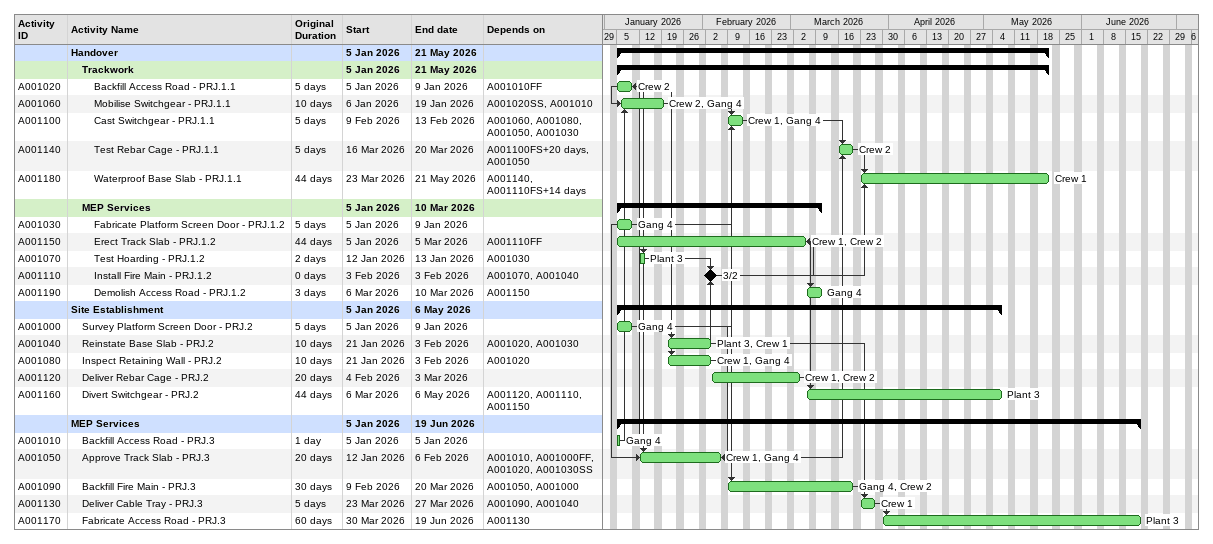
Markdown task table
| ID | Level | Task | Original duration | Start | Finish | Predecessors | Resources |
|---|---|---|---|---|---|---|---|
|  | 1 | **Handover** |  | 2026-01-05 | 2026-05-21 |  |  |
|  | 2 | **Trackwork** |  | 2026-01-05 | 2026-05-21 |  |  |
| A001020 | 3 | Backfill Access Road - PRJ.1.1 | 5d | 2026-01-05 | 2026-01-09 | A001010FF | Crew 2 |
| A001060 | 3 | Mobilise Switchgear - PRJ.1.1 | 10d | 2026-01-06 | 2026-01-19 | A001020SS, A001010 | Crew 2, Gang 4 |
| A001100 | 3 | Cast Switchgear - PRJ.1.1 | 5d | 2026-02-09 | 2026-02-13 | A001060, A001080, A001050, A001030 | Crew 1, Gang 4 |
| A001140 | 3 | Test Rebar Cage - PRJ.1.1 | 5d | 2026-03-16 | 2026-03-20 | A001100FS+20d, A001050 | Crew 2 |
| A001180 | 3 | Waterproof Base Slab - PRJ.1.1 | 44d | 2026-03-23 | 2026-05-21 | A001140, A001110FS+14d | Crew 1 |
|  | 2 | **MEP Services** |  | 2026-01-05 | 2026-03-10 |  |  |
| A001030 | 3 | Fabricate Platform Screen Door - PRJ.1.2 | 5d | 2026-01-05 | 2026-01-09 |  | Gang 4 |
| A001150 | 3 | Erect Track Slab - PRJ.1.2 | 44d | 2026-01-05 | 2026-03-05 | A001110FF | Crew 1, Crew 2 |
| A001070 | 3 | Test Hoarding - PRJ.1.2 | 2d | 2026-01-12 | 2026-01-13 | A001030 | Plant 3 |
| A001110 | 3 | Install Fire Main - PRJ.1.2 | 0d | 2026-02-03 | 2026-02-03 | A001070, A001040 |  |
| A001190 | 3 | Demolish Access Road - PRJ.1.2 | 3d | 2026-03-06 | 2026-03-10 | A001150 | Gang 4 |
|  | 1 | **Site Establishment** |  | 2026-01-05 | 2026-05-06 |  |  |
| A001000 | 2 | Survey Platform Screen Door - PRJ.2 | 5d | 2026-01-05 | 2026-01-09 |  | Gang 4 |
| A001040 | 2 | Reinstate Base Slab - PRJ.2 | 10d | 2026-01-21 | 2026-02-03 | A001020, A001030 | Plant 3, Crew 1 |
| A001080 | 2 | Inspect Retaining Wall - PRJ.2 | 10d | 2026-01-21 | 2026-02-03 | A001020 | Crew 1, Gang 4 |
| A001120 | 2 | Deliver Rebar Cage - PRJ.2 | 20d | 2026-02-04 | 2026-03-03 |  | Crew 1, Crew 2 |
| A001160 | 2 | Divert Switchgear - PRJ.2 | 44d | 2026-03-06 | 2026-05-06 | A001120, A001110, A001150 | Plant 3 |
|  | 1 | **MEP Services** |  | 2026-01-05 | 2026-06-19 |  |  |
| A001010 | 2 | Backfill Access Road - PRJ.3 | 1d | 2026-01-05 | 2026-01-05 |  | Gang 4 |
| A001050 | 2 | Approve Track Slab - PRJ.3 | 20d | 2026-01-12 | 2026-02-06 | A001010, A001000FF, A001020, A001030SS | Crew 1, Gang 4 |
| A001090 | 2 | Backfill Fire Main - PRJ.3 | 30d | 2026-02-09 | 2026-03-20 | A001050, A001000 | Gang 4, Crew 2 |
| A001130 | 2 | Deliver Cable Tray - PRJ.3 | 5d | 2026-03-23 | 2026-03-27 | A001090, A001040 | Crew 1 |
| A001170 | 2 | Fabricate Access Road - PRJ.3 | 60d | 2026-03-30 | 2026-06-19 | A001130 | Plant 3 |
